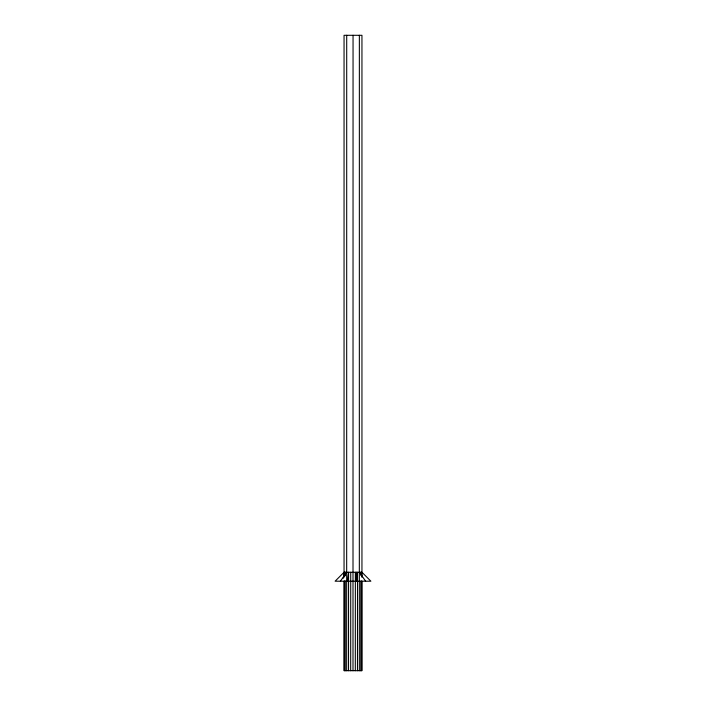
<?xml version="1.0" encoding="UTF-8"?>
<svg xmlns="http://www.w3.org/2000/svg" width="706" height="706" viewBox="0 0 706 706"><rect width="100%" height="100%" fill="white"/><g stroke="black" fill="none" stroke-linecap="round" stroke-linejoin="round"><path stroke-width="1.06" d="M344.051 577.226L344.051 35.3L361.949 35.3L361.949 577.226L360.775 572.257L360.775 575.24M344.351 670.7L344.369 581.012M344.369 575.54L344.369 572.257M345.252 670.7L345.278 581.012M345.278 575.54L345.278 572.257M348.526 670.7L348.57 572.257L347.273 581.206M350.688 670.7L350.732 572.257M355.312 670.7L355.365 572.257M357.474 670.7L357.518 572.257M360.748 670.7L360.775 581.206M361.649 670.7L361.657 581.012M361.657 576.634L361.657 572.257M346.708 35.3L346.672 670.7M356.389 581.206L356.424 572.257L357.342 581.206M359.363 35.3L359.328 670.7M343.275 578.223L344.81 572.257L344.81 576.237M340.345 581.206L346.708 572.257M359.363 572.257L365.655 581.206M361.949 581.206L361.949 670.7L344.051 670.7L344.051 581.206M353.053 35.3L353 670.7M344.051 572.257L335.103 581.206L370.897 581.206L361.949 572.257L344.051 572.257"/></g></svg>
